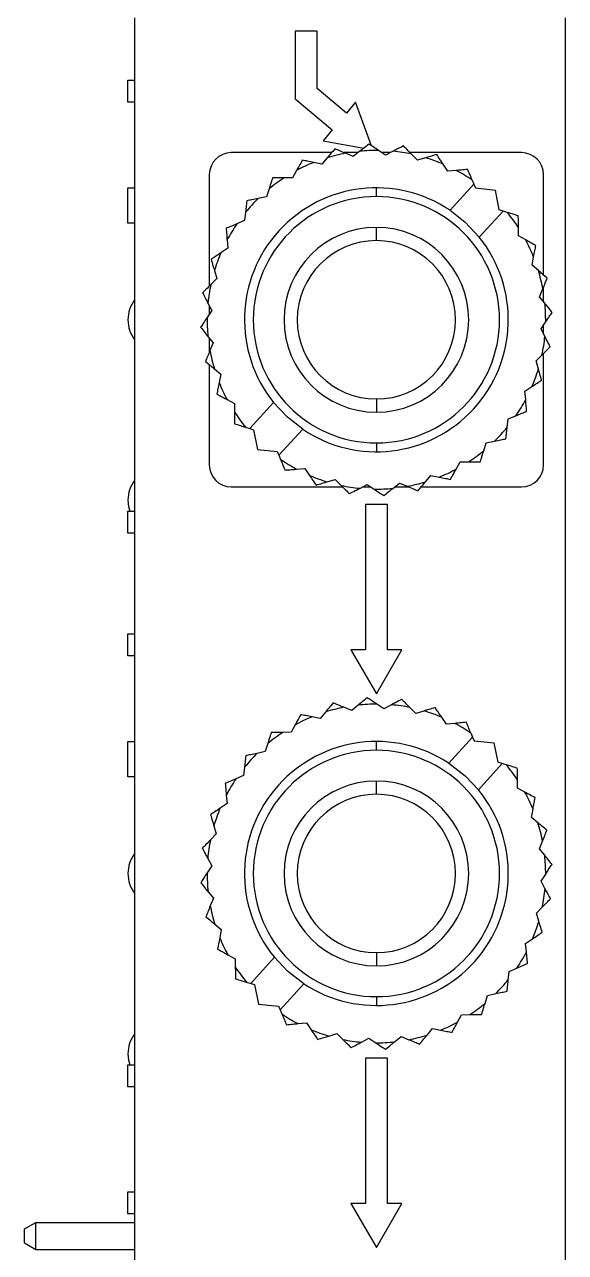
# Model space of a CAD drawing. Extents: x 280 to 292, y 410 to 538.
# Drawn here: x 279.85 to 292.16, y 445.8 to 473.71 of the extents above; entities that cross this region are included whole.
import ezdxf

# ---------------------------------------------------------------- set-up
doc = ezdxf.new("R2010")
doc.units = 0
doc.layers.get('0').update_dxf_attribs({"linetype": 'CONTINUOUS'})

msp = doc.modelspace()

# ---------------------------------------------------------------- linework, layer by layer
at = {"color": 7, "linetype": 'CONTINUOUS'}
for p, q in [((282.356, 473.864), (282.356, 413.114)), ((292.156, 413.114), (292.156, 473.864)), ((286.506, 473.564), (286.006, 473.564)), ((286.006, 473.564), (286.006, 472.028)), ((286.506, 472.261), (286.506, 473.564)), ((282.206, 471.952), (282.206, 472.452)), ((282.206, 472.452), (282.356, 472.452)), ((287.174, 471.7), (286.506, 472.261)), ((282.356, 471.952), (282.206, 471.952)), ((286.006, 472.028), (286.852, 471.317)), ((287.384, 471.951), (287.174, 471.7)), ((287.745, 470.959), (287.384, 471.951)), ((286.852, 471.317), (286.642, 471.067)), ((286.642, 471.067), (287.567, 470.903)), ((286.836, 470.802), (284.556, 470.802)), ((286.739, 470.686), (286.616, 470.541)), ((287.439, 470.802), (287.119, 470.802)), ((287.33, 470.715), (287.154, 470.787)), ((287.479, 470.833), (287.33, 470.715)), ((288.065, 470.746), (287.906, 470.851)), ((288.173, 470.802), (287.981, 470.802)), ((288.234, 470.833), (288.065, 470.746)), ((291.156, 470.802), (288.622, 470.802)), ((288.791, 470.633), (288.656, 470.768)), ((288.974, 470.686), (288.791, 470.633)), ((286.041, 470.397), (285.949, 470.231)), ((286.616, 470.541), (286.429, 470.578)), ((289.482, 470.381), (289.376, 470.539)), ((289.671, 470.397), (289.482, 470.381)), ((284.056, 470.302), (284.056, 467.768)), ((285.949, 470.231), (285.759, 470.231)), ((290.036, 470.174), (290.075, 470.083)), ((291.656, 468.021), (291.656, 470.302)), ((282.206, 469.202), (282.206, 470.002)), ((282.206, 470.002), (282.356, 470.002)), ((285.414, 469.978), (285.356, 469.797)), ((287.856, 469.802), (287.856, 470.002)), ((289.531, 469.491), (290.075, 470.083)), ((290.075, 470.083), (290.11, 469.999)), ((290.11, 469.999), (290.562, 469.948)), ((290.651, 469.501), (290.562, 469.948)), ((285.356, 469.797), (285.169, 469.76)), ((284.859, 469.256), (284.683, 469.183)), ((284.88, 469.445), (284.859, 469.256)), ((290.193, 468.882), (290.737, 469.474)), ((290.737, 469.474), (290.651, 469.501)), ((290.832, 469.444), (290.737, 469.474)), ((282.356, 469.202), (282.206, 469.202)), ((287.856, 468.802), (287.856, 469.102)), ((291.085, 468.908), (291.085, 469.098)), ((284.461, 468.817), (284.476, 468.628)), ((291.251, 468.816), (291.085, 468.908)), ((284.476, 468.628), (284.318, 468.522)), ((291.395, 468.241), (291.432, 468.428)), ((291.54, 468.119), (291.395, 468.241)), ((284.224, 467.937), (284.09, 467.802)), ((284.172, 468.12), (284.224, 467.937)), ((291.569, 467.527), (291.641, 467.703)), ((291.656, 467.418), (291.656, 467.738)), ((284.024, 467.38), (284.111, 467.211)), ((284.056, 467.319), (284.056, 467.127)), ((291.687, 467.378), (291.569, 467.527)), ((284.111, 467.211), (284.006, 467.052)), ((291.6, 466.793), (291.705, 466.951)), ((291.687, 466.624), (291.6, 466.793)), ((291.656, 466.685), (291.656, 466.877)), ((284.024, 466.625), (284.143, 466.476)), ((284.056, 466.586), (284.056, 466.265)), ((284.143, 466.476), (284.07, 466.3)), ((291.487, 466.066), (291.621, 466.201)), ((291.656, 463.702), (291.656, 466.235)), ((284.056, 465.983), (284.056, 463.702)), ((291.54, 465.883), (291.487, 466.066)), ((284.171, 465.885), (284.316, 465.762)), ((284.316, 465.762), (284.28, 465.575)), ((291.235, 465.376), (291.393, 465.482)), ((291.251, 465.186), (291.235, 465.376)), ((284.46, 465.188), (284.626, 465.095)), ((284.626, 465.095), (284.627, 464.905)), ((285.518, 465.122), (284.974, 464.53)), ((287.856, 465.202), (287.856, 464.902)), ((290.853, 464.748), (291.028, 464.821)), ((284.879, 464.56), (284.974, 464.53)), ((284.974, 464.53), (285.06, 464.502)), ((286.18, 464.513), (285.637, 463.921)), ((290.831, 464.559), (290.853, 464.748)), ((285.06, 464.502), (285.15, 464.056)), ((290.355, 464.206), (290.542, 464.244)), ((285.15, 464.056), (285.602, 464.005)), ((285.602, 464.005), (285.637, 463.921)), ((287.856, 464.202), (287.856, 464.002)), ((290.297, 464.025), (290.355, 464.206)), ((285.637, 463.921), (285.675, 463.829)), ((289.67, 463.606), (289.762, 463.772)), ((289.762, 463.772), (289.952, 463.773)), ((286.04, 463.607), (286.23, 463.623)), ((286.23, 463.623), (286.336, 463.465)), ((288.972, 463.317), (289.095, 463.463)), ((289.095, 463.463), (289.282, 463.426)), ((284.556, 463.202), (287.089, 463.202)), ((286.737, 463.318), (286.92, 463.37)), ((286.92, 463.37), (287.055, 463.236)), ((287.477, 463.17), (287.647, 463.258)), ((287.538, 463.202), (287.73, 463.202)), ((287.647, 463.258), (287.805, 463.152)), ((288.232, 463.17), (288.381, 463.289)), ((288.272, 463.202), (288.592, 463.202)), ((288.381, 463.289), (288.557, 463.216)), ((288.875, 463.202), (291.156, 463.202)), ((282.206, 462.152), (282.206, 462.652)), ((282.206, 462.652), (282.356, 462.652)), ((287.606, 462.802), (287.606, 459.502)), ((288.106, 462.802), (287.606, 462.802)), ((288.106, 459.502), (288.106, 462.802)), ((282.356, 462.152), (282.206, 462.152)), ((282.206, 459.364), (282.206, 459.864)), ((282.206, 459.864), (282.356, 459.864)), ((287.278, 459.502), (287.856, 458.502)), ((287.606, 459.502), (287.278, 459.502)), ((287.856, 458.502), (288.433, 459.502)), ((288.433, 459.502), (288.106, 459.502)), ((282.356, 459.364), (282.206, 459.364)), ((286.703, 458.087), (286.581, 457.941)), ((287.294, 458.121), (287.117, 458.192)), ((287.442, 458.241), (287.294, 458.121)), ((288.028, 458.16), (287.869, 458.264)), ((288.196, 458.249), (288.028, 458.16)), ((288.756, 458.054), (288.62, 458.187)), ((288.938, 458.108), (288.756, 458.054)), ((286.581, 457.941), (286.394, 457.976)), ((289.449, 457.809), (289.341, 457.966)), ((289.638, 457.826), (289.449, 457.809)), ((285.918, 457.624), (285.728, 457.622)), ((286.008, 457.792), (285.918, 457.624)), ((290.005, 457.608), (290.045, 457.516)), ((282.206, 456.614), (282.206, 457.414)), ((282.206, 457.414), (282.356, 457.414)), ((285.385, 457.366), (285.329, 457.185)), ((287.856, 457.214), (287.856, 457.414)), ((289.506, 456.919), (290.045, 457.516)), ((290.045, 457.516), (290.08, 457.433)), ((290.08, 457.433), (290.533, 457.386)), ((290.626, 456.941), (290.533, 457.386)), ((285.329, 457.185), (285.143, 457.145)), ((284.856, 456.828), (284.837, 456.638)), ((290.175, 456.316), (290.713, 456.914)), ((290.713, 456.914), (290.626, 456.941)), ((290.808, 456.884), (290.713, 456.914)), ((282.356, 456.614), (282.206, 456.614)), ((284.837, 456.638), (284.662, 456.564)), ((287.856, 456.214), (287.856, 456.514)), ((291.066, 456.351), (291.064, 456.542)), ((284.443, 456.196), (284.461, 456.007)), ((291.234, 456.261), (291.066, 456.351)), ((284.461, 456.007), (284.304, 455.899)), ((291.382, 455.688), (291.418, 455.875)), ((291.529, 455.566), (291.382, 455.688)), ((284.215, 455.314), (284.082, 455.178)), ((284.161, 455.496), (284.215, 455.314)), ((291.563, 454.975), (291.634, 455.152)), ((284.021, 454.755), (284.11, 454.586)), ((291.683, 454.828), (291.563, 454.975)), ((284.11, 454.586), (284.006, 454.427)), ((291.602, 454.241), (291.706, 454.401)), ((291.69, 454.073), (291.602, 454.241)), ((284.028, 454), (284.148, 453.852)), ((284.148, 453.852), (284.077, 453.676)), ((291.496, 453.514), (291.629, 453.65)), ((291.55, 453.331), (291.496, 453.514)), ((284.182, 453.261), (284.329, 453.14)), ((284.329, 453.14), (284.294, 452.953)), ((291.25, 452.821), (291.407, 452.928)), ((291.268, 452.631), (291.25, 452.821)), ((284.478, 452.567), (284.645, 452.476)), ((285.536, 452.511), (284.998, 451.914)), ((287.856, 452.614), (287.856, 452.314)), ((284.645, 452.476), (284.647, 452.286)), ((290.874, 452.189), (291.049, 452.264)), ((290.855, 452), (290.874, 452.189)), ((284.903, 451.943), (284.998, 451.914)), ((284.998, 451.914), (285.085, 451.887)), ((285.085, 451.887), (285.178, 451.442)), ((286.205, 451.909), (285.667, 451.311)), ((290.382, 451.643), (290.569, 451.682)), ((285.178, 451.442), (285.631, 451.395)), ((285.631, 451.395), (285.667, 451.311)), ((287.856, 451.614), (287.856, 451.414)), ((290.326, 451.461), (290.382, 451.643)), ((285.667, 451.311), (285.706, 451.22)), ((289.703, 451.036), (289.793, 451.203)), ((289.793, 451.203), (289.984, 451.205)), ((286.073, 451.001), (286.263, 451.019)), ((286.263, 451.019), (286.37, 450.862)), ((289.008, 450.74), (289.13, 450.887)), ((289.13, 450.887), (289.317, 450.852)), ((286.773, 450.719), (286.956, 450.773)), ((286.956, 450.773), (287.092, 450.64)), ((287.515, 450.579), (287.683, 450.668)), ((287.683, 450.668), (287.842, 450.564)), ((288.269, 450.586), (288.417, 450.706)), ((288.417, 450.706), (288.594, 450.635)), ((282.206, 449.564), (282.206, 450.064)), ((282.206, 450.064), (282.356, 450.064)), ((288.106, 450.214), (287.606, 450.214)), ((287.606, 450.214), (287.606, 446.914)), ((288.106, 446.914), (288.106, 450.214)), ((282.356, 449.564), (282.206, 449.564)), ((282.206, 446.679), (282.206, 447.179)), ((282.206, 447.179), (282.356, 447.179)), ((282.356, 446.679), (282.206, 446.679)), ((287.278, 446.914), (287.856, 445.914)), ((287.606, 446.914), (287.278, 446.914)), ((287.856, 445.914), (288.433, 446.914)), ((288.433, 446.914), (288.106, 446.914)), ((279.854, 446.332), (280.108, 446.479)), ((280.108, 445.869), (280.108, 446.479)), ((280.108, 446.479), (282.356, 446.479)), ((279.854, 446.016), (279.854, 446.332)), ((279.854, 446.016), (280.108, 445.869)), ((280.108, 445.869), (282.356, 445.869))]:
    msp.add_line(p, q, dxfattribs=at)
at = {"color": 7, "linetype": 'CONTINUOUS', "flags": 128}
for points in [[(289.531, 469.491), (289.877, 469.219), (290.193, 468.882)], [(286.18, 464.513), (285.834, 464.785), (285.518, 465.122)], [(282.206, 462.902), (282.22, 462.755), (282.248, 462.652)], [(289.506, 456.919), (289.877, 456.631), (290.175, 456.316)], [(286.205, 451.909), (285.834, 452.197), (285.536, 452.511)], [(282.206, 450.314), (282.22, 450.167), (282.248, 450.064)]]:
    msp.add_lwpolyline(points, dxfattribs=at)
at = {"color": 7, "linetype": 'CONTINUOUS'}
for centre, radius, start, end in [((284.556, 470.302), 0.5, 90, 180), ((287.856, 467.002), 3.85, 100.4962, 106.864), ((287.856, 467.002), 3.85, 89.2462, 95.614), ((287.856, 467.002), 3.85, 77.9962, 84.364), ((287.856, 467.002), 3.85, 66.7462, 73.114), ((291.156, 470.302), 0.5, 0, 90), ((287.856, 467.002), 3.85, 111.7462, 118.114), ((287.856, 467.002), 3.85, 55.4962, 61.864), ((287.856, 467.002), 3.85, 122.9962, 129.364), ((287.856, 467.002), 3, 56.057, 218.8032), ((287.856, 467.002), 3.85, 134.2462, 140.614), ((287.856, 467.002), 2.8, 90, 270), ((287.856, 467.002), 2.8, 270, 90), ((287.856, 467.002), 3.85, 32.9962, 39.364), ((287.856, 467.002), 3.85, 145.4962, 151.864), ((287.856, 467.002), 2.1, 90, 270), ((287.856, 467.002), 2.1, 270, 90), ((287.856, 467.002), 1.8, 90, 270), ((287.856, 467.002), 3, 236.057, 38.8032), ((287.856, 467.002), 1.8, 270, 90), ((287.856, 467.002), 3.85, 21.7462, 28.114), ((287.856, 467.002), 3.85, 156.7462, 163.114), ((287.856, 467.002), 3.85, 10.4962, 16.864), ((287.856, 467.002), 3.85, 167.9962, 174.364), ((282.956, 467.002), 0.75, 143.1301, 180), ((287.856, 467.002), 3.85, 359.2462, 5.614), ((287.856, 467.002), 3.85, 179.2462, 185.614), ((282.956, 467.002), 0.75, 180, 216.8699), ((287.856, 467.002), 3.85, 347.9962, 354.364), ((287.856, 467.002), 3.85, 190.4962, 196.864), ((287.856, 467.002), 3.85, 336.7462, 343.114), ((287.856, 467.002), 3.85, 201.7462, 208.114), ((287.856, 467.002), 3.85, 325.4962, 331.864), ((287.856, 467.002), 3.85, 212.9962, 219.364), ((287.856, 467.002), 3.85, 314.2462, 320.614), ((287.856, 467.002), 3.85, 302.9962, 309.364), ((284.556, 463.702), 0.5, 180, 270), ((287.856, 467.002), 3.85, 235.4962, 241.864), ((291.156, 463.702), 0.5, 270, 0), ((287.856, 467.002), 3.85, 246.7462, 253.114), ((287.856, 467.002), 3.85, 291.7462, 298.114), ((282.956, 462.902), 0.75, 143.1301, 180), ((287.856, 467.002), 3.85, 257.9962, 264.364), ((287.856, 467.002), 3.85, 269.2462, 275.614), ((287.856, 467.002), 3.85, 280.4962, 286.864), ((287.856, 454.414), 3.85, 101.0536, 107.4214), ((287.856, 454.414), 3.85, 89.8036, 96.1714), ((287.856, 454.414), 3.85, 78.5536, 84.9214), ((287.856, 454.414), 3.85, 67.3036, 73.6714), ((287.856, 454.414), 3.85, 112.3036, 118.6714), ((287.856, 454.414), 3.85, 56.0536, 62.4214), ((287.856, 454.414), 3.85, 123.5536, 129.9214), ((287.856, 454.414), 3, 56.6144, 219.3606), ((287.856, 454.414), 3.85, 134.8036, 141.1714), ((287.856, 454.414), 2.8, 90, 270), ((287.856, 454.414), 2.8, 270, 90), ((287.856, 454.414), 3.85, 33.5536, 39.9214), ((287.856, 454.414), 3.85, 146.0536, 152.4214), ((287.856, 454.414), 2.1, 90, 270), ((287.856, 454.414), 2.1, 270, 90), ((287.856, 454.414), 1.8, 90, 270), ((287.856, 454.414), 3, 236.6144, 39.3606), ((287.856, 454.414), 1.8, 270, 90), ((287.856, 454.414), 3.85, 22.3036, 28.6714), ((287.856, 454.414), 3.85, 157.3036, 163.6714), ((287.856, 454.414), 3.85, 11.0536, 17.4214), ((287.856, 454.414), 3.85, 168.5536, 174.9214), ((282.956, 454.414), 0.75, 143.1301, 180), ((287.856, 454.414), 3.85, 359.8036, 6.1714), ((282.956, 454.414), 0.75, 180, 216.8699), ((287.856, 454.414), 3.85, 179.8036, 186.1714), ((287.856, 454.414), 3.85, 348.5536, 354.9214), ((287.856, 454.414), 3.85, 191.0536, 197.4214), ((287.856, 454.414), 3.85, 337.3036, 343.6714), ((287.856, 454.414), 3.85, 202.3036, 208.6714), ((287.856, 454.414), 3.85, 326.0536, 332.4214), ((287.856, 454.414), 3.85, 213.5536, 219.9214), ((287.856, 454.414), 3.85, 314.8036, 321.1714), ((287.856, 454.414), 3.85, 303.5536, 309.9214), ((287.856, 454.414), 3.85, 236.0536, 242.4214), ((287.856, 454.414), 3.85, 247.3036, 253.6714), ((287.856, 454.414), 3.85, 292.3036, 298.6714), ((282.956, 450.314), 0.75, 143.1301, 180), ((287.856, 454.414), 3.85, 258.5536, 264.9214), ((287.856, 454.414), 3.85, 269.8036, 276.1714), ((287.856, 454.414), 3.85, 281.0536, 287.4214)]:
    msp.add_arc(centre, radius, start, end, dxfattribs=at)
for points, knots in [([(287.686, 470.998), (287.647, 470.967), (287.579, 470.913), (287.509, 470.857), (287.479, 470.833)], [0, 0, 0, 0, 0.565505, 1, 1, 1, 1]), ([(287.906, 470.851), (287.865, 470.879), (287.791, 470.928), (287.718, 470.977), (287.686, 470.998)], [0, 0, 0, 0, 0.5544743, 1, 1, 1, 1]), ([(288.469, 470.954), (288.425, 470.932), (288.347, 470.892), (288.268, 470.851), (288.234, 470.833)], [0, 0, 0, 0, 0.565505, 1, 1, 1, 1]), ([(288.656, 470.768), (288.621, 470.802), (288.559, 470.865), (288.497, 470.927), (288.469, 470.954)], [0, 0, 0, 0, 0.554474, 1, 1, 1, 1]), ([(286.91, 470.888), (286.878, 470.85), (286.821, 470.784), (286.764, 470.716), (286.739, 470.686)], [0, 0, 0, 0, 0.565505, 1, 1, 1, 1]), ([(287.154, 470.787), (287.109, 470.806), (287.027, 470.84), (286.946, 470.873), (286.91, 470.888)], [0, 0, 0, 0, 0.554474, 1, 1, 1, 1]), ([(289.228, 470.759), (289.181, 470.745), (289.096, 470.721), (289.011, 470.696), (288.974, 470.686)], [0, 0, 0, 0, 0.565505, 1, 1, 1, 1]), ([(289.376, 470.539), (289.348, 470.58), (289.299, 470.654), (289.25, 470.726), (289.228, 470.759)], [0, 0, 0, 0, 0.554474, 1, 1, 1, 1]), ([(286.17, 470.629), (286.146, 470.586), (286.103, 470.509), (286.06, 470.431), (286.041, 470.397)], [0, 0, 0, 0, 0.565505, 1, 1, 1, 1]), ([(286.429, 470.578), (286.381, 470.587), (286.294, 470.605), (286.208, 470.621), (286.17, 470.629)], [0, 0, 0, 0, 0.554474, 1, 1, 1, 1]), ([(289.935, 470.419), (289.885, 470.415), (289.798, 470.407), (289.71, 470.4), (289.671, 470.397)], [0, 0, 0, 0, 0.565505, 1, 1, 1, 1]), ([(290.036, 470.174), (290.018, 470.22), (289.983, 470.302), (289.95, 470.383), (289.935, 470.419)], [0, 0, 0, 0, 0.554474, 1, 1, 1, 1]), ([(285.494, 470.23), (285.479, 470.183), (285.453, 470.1), (285.425, 470.015), (285.414, 469.978)], [0, 0, 0, 0, 0.565505, 1, 1, 1, 1]), ([(285.759, 470.231), (285.71, 470.231), (285.621, 470.231), (285.533, 470.23), (285.494, 470.23)], [0, 0, 0, 0, 0.554474, 1, 1, 1, 1]), ([(284.91, 469.708), (284.904, 469.658), (284.894, 469.571), (284.884, 469.483), (284.88, 469.445)], [0, 0, 0, 0, 0.565505, 1, 1, 1, 1]), ([(285.169, 469.76), (285.121, 469.75), (285.034, 469.733), (284.948, 469.715), (284.91, 469.708)], [0, 0, 0, 0, 0.554474, 1, 1, 1, 1]), ([(291.084, 469.363), (291.037, 469.378), (290.954, 469.405), (290.869, 469.432), (290.832, 469.444)], [0, 0, 0, 0, 0.565505, 1, 1, 1, 1]), ([(291.085, 469.098), (291.085, 469.148), (291.084, 469.237), (291.084, 469.324), (291.084, 469.363)], [0, 0, 0, 0, 0.554474, 1, 1, 1, 1]), ([(284.683, 469.183), (284.637, 469.164), (284.555, 469.13), (284.474, 469.096), (284.438, 469.081)], [0, 0, 0, 0, 0.554474, 1, 1, 1, 1]), ([(284.438, 469.081), (284.443, 469.032), (284.45, 468.944), (284.457, 468.856), (284.461, 468.817)], [0, 0, 0, 0, 0.565505, 1, 1, 1, 1]), ([(291.483, 468.688), (291.44, 468.712), (291.363, 468.754), (291.285, 468.797), (291.251, 468.816)], [0, 0, 0, 0, 0.565505, 1, 1, 1, 1]), ([(284.318, 468.522), (284.277, 468.494), (284.204, 468.445), (284.131, 468.396), (284.098, 468.374)], [0, 0, 0, 0, 0.554474, 1, 1, 1, 1]), ([(291.432, 468.428), (291.441, 468.476), (291.458, 468.564), (291.475, 468.65), (291.483, 468.688)], [0, 0, 0, 0, 0.554474, 1, 1, 1, 1]), ([(284.098, 468.374), (284.112, 468.327), (284.136, 468.243), (284.161, 468.157), (284.172, 468.12)], [0, 0, 0, 0, 0.565505, 1, 1, 1, 1]), ([(291.742, 467.948), (291.704, 467.98), (291.637, 468.036), (291.57, 468.094), (291.54, 468.119)], [0, 0, 0, 0, 0.565505, 1, 1, 1, 1]), ([(291.641, 467.703), (291.66, 467.749), (291.694, 467.831), (291.727, 467.912), (291.742, 467.948)], [0, 0, 0, 0, 0.554474, 1, 1, 1, 1]), ([(284.09, 467.802), (284.055, 467.768), (283.992, 467.705), (283.93, 467.643), (283.903, 467.615)], [0, 0, 0, 0, 0.554474, 1, 1, 1, 1]), ([(283.903, 467.615), (283.926, 467.571), (283.966, 467.493), (284.006, 467.414), (284.024, 467.38)], [0, 0, 0, 0, 0.565505, 1, 1, 1, 1]), ([(291.852, 467.171), (291.821, 467.21), (291.767, 467.279), (291.711, 467.348), (291.687, 467.378)], [0, 0, 0, 0, 0.565505, 1, 1, 1, 1]), ([(284.006, 467.052), (283.979, 467.011), (283.929, 466.937), (283.881, 466.865), (283.859, 466.832)], [0, 0, 0, 0, 0.5544743, 1, 1, 1, 1]), ([(291.705, 466.951), (291.733, 466.992), (291.782, 467.066), (291.83, 467.139), (291.852, 467.171)], [0, 0, 0, 0, 0.554474, 1, 1, 1, 1]), ([(283.859, 466.832), (283.89, 466.793), (283.945, 466.725), (284, 466.655), (284.024, 466.625)], [0, 0, 0, 0, 0.565505, 1, 1, 1, 1]), ([(291.808, 466.388), (291.786, 466.432), (291.745, 466.51), (291.705, 466.589), (291.687, 466.624)], [0, 0, 0, 0, 0.565505, 1, 1, 1, 1]), ([(284.07, 466.3), (284.051, 466.255), (284.017, 466.173), (283.984, 466.092), (283.969, 466.056)], [0, 0, 0, 0, 0.554474, 1, 1, 1, 1]), ([(291.621, 466.201), (291.656, 466.236), (291.719, 466.299), (291.781, 466.361), (291.808, 466.388)], [0, 0, 0, 0, 0.554474, 1, 1, 1, 1]), ([(283.969, 466.056), (284.007, 466.024), (284.074, 465.967), (284.142, 465.91), (284.171, 465.885)], [0, 0, 0, 0, 0.565505, 1, 1, 1, 1]), ([(291.393, 465.482), (291.434, 465.509), (291.508, 465.559), (291.58, 465.607), (291.613, 465.629)], [0, 0, 0, 0, 0.554474, 1, 1, 1, 1]), ([(291.613, 465.629), (291.599, 465.677), (291.575, 465.761), (291.55, 465.846), (291.54, 465.883)], [0, 0, 0, 0, 0.565505, 1, 1, 1, 1]), ([(284.28, 465.575), (284.27, 465.527), (284.253, 465.44), (284.236, 465.354), (284.228, 465.316)], [0, 0, 0, 0, 0.554474, 1, 1, 1, 1]), ([(284.228, 465.316), (284.272, 465.292), (284.348, 465.249), (284.426, 465.206), (284.46, 465.188)], [0, 0, 0, 0, 0.565505, 1, 1, 1, 1]), ([(291.273, 464.922), (291.269, 464.972), (291.261, 465.059), (291.254, 465.148), (291.251, 465.186)], [0, 0, 0, 0, 0.565505, 1, 1, 1, 1]), ([(284.627, 464.905), (284.627, 464.856), (284.627, 464.767), (284.627, 464.679), (284.627, 464.64)], [0, 0, 0, 0, 0.554474, 1, 1, 1, 1]), ([(291.028, 464.821), (291.074, 464.84), (291.156, 464.874), (291.237, 464.908), (291.273, 464.922)], [0, 0, 0, 0, 0.554474, 1, 1, 1, 1]), ([(284.627, 464.64), (284.674, 464.625), (284.758, 464.599), (284.842, 464.572), (284.879, 464.56)], [0, 0, 0, 0, 0.565505, 1, 1, 1, 1]), ([(290.801, 464.296), (290.807, 464.345), (290.817, 464.432), (290.827, 464.52), (290.831, 464.559)], [0, 0, 0, 0, 0.565505, 1, 1, 1, 1]), ([(290.542, 464.244), (290.59, 464.253), (290.677, 464.271), (290.763, 464.288), (290.801, 464.296)], [0, 0, 0, 0, 0.554474, 1, 1, 1, 1]), ([(290.217, 463.773), (290.232, 463.82), (290.259, 463.904), (290.286, 463.988), (290.297, 464.025)], [0, 0, 0, 0, 0.565505, 1, 1, 1, 1]), ([(285.675, 463.829), (285.694, 463.784), (285.728, 463.701), (285.761, 463.621), (285.776, 463.585)], [0, 0, 0, 0, 0.5544743, 1, 1, 1, 1]), ([(289.952, 463.773), (290.001, 463.773), (290.09, 463.773), (290.178, 463.773), (290.217, 463.773)], [0, 0, 0, 0, 0.554474, 1, 1, 1, 1]), ([(285.776, 463.585), (285.826, 463.589), (285.913, 463.596), (286.002, 463.603), (286.04, 463.607)], [0, 0, 0, 0, 0.565505, 1, 1, 1, 1]), ([(286.336, 463.465), (286.363, 463.424), (286.412, 463.35), (286.461, 463.277), (286.483, 463.245)], [0, 0, 0, 0, 0.554474, 1, 1, 1, 1]), ([(289.282, 463.426), (289.33, 463.416), (289.417, 463.399), (289.503, 463.382), (289.542, 463.374)], [0, 0, 0, 0, 0.554474, 1, 1, 1, 1]), ([(289.542, 463.374), (289.566, 463.418), (289.608, 463.494), (289.651, 463.572), (289.67, 463.606)], [0, 0, 0, 0, 0.565505, 1, 1, 1, 1]), ([(286.483, 463.245), (286.531, 463.258), (286.615, 463.283), (286.7, 463.307), (286.737, 463.318)], [0, 0, 0, 0, 0.565505, 1, 1, 1, 1]), ([(287.055, 463.236), (287.09, 463.201), (287.153, 463.138), (287.215, 463.077), (287.242, 463.049)], [0, 0, 0, 0, 0.5544743, 1, 1, 1, 1]), ([(287.242, 463.049), (287.286, 463.072), (287.364, 463.112), (287.443, 463.153), (287.477, 463.17)], [0, 0, 0, 0, 0.565505, 1, 1, 1, 1]), ([(287.805, 463.152), (287.846, 463.125), (287.92, 463.076), (287.993, 463.027), (288.025, 463.005)], [0, 0, 0, 0, 0.554474, 1, 1, 1, 1]), ([(288.025, 463.005), (288.064, 463.036), (288.132, 463.091), (288.202, 463.146), (288.232, 463.17)], [0, 0, 0, 0, 0.565505, 1, 1, 1, 1]), ([(288.557, 463.216), (288.602, 463.197), (288.685, 463.163), (288.766, 463.13), (288.802, 463.115)], [0, 0, 0, 0, 0.554474, 1, 1, 1, 1]), ([(288.802, 463.115), (288.834, 463.153), (288.89, 463.22), (288.948, 463.288), (288.972, 463.317)], [0, 0, 0, 0, 0.565505, 1, 1, 1, 1]), ([(287.647, 458.408), (287.609, 458.377), (287.541, 458.322), (287.472, 458.266), (287.442, 458.241)], [0, 0, 0, 0, 0.5655049, 1, 1, 1, 1]), ([(287.869, 458.264), (287.828, 458.291), (287.753, 458.339), (287.68, 458.387), (287.647, 458.408)], [0, 0, 0, 0, 0.554474, 1, 1, 1, 1]), ([(288.43, 458.372), (288.387, 458.349), (288.309, 458.308), (288.231, 458.267), (288.196, 458.249)], [0, 0, 0, 0, 0.565505, 1, 1, 1, 1]), ([(288.62, 458.187), (288.584, 458.222), (288.521, 458.284), (288.458, 458.345), (288.43, 458.372)], [0, 0, 0, 0, 0.554474, 1, 1, 1, 1]), ([(286.872, 458.291), (286.84, 458.253), (286.784, 458.185), (286.728, 458.117), (286.703, 458.087)], [0, 0, 0, 0, 0.565505, 1, 1, 1, 1]), ([(287.117, 458.192), (287.072, 458.211), (286.989, 458.244), (286.908, 458.276), (286.872, 458.291)], [0, 0, 0, 0, 0.554474, 1, 1, 1, 1]), ([(289.192, 458.184), (289.144, 458.17), (289.06, 458.145), (288.975, 458.119), (288.938, 458.108)], [0, 0, 0, 0, 0.565505, 1, 1, 1, 1]), ([(289.341, 457.966), (289.313, 458.006), (289.263, 458.08), (289.214, 458.152), (289.192, 458.184)], [0, 0, 0, 0, 0.554474, 1, 1, 1, 1]), ([(286.134, 458.024), (286.111, 457.981), (286.069, 457.904), (286.027, 457.826), (286.008, 457.792)], [0, 0, 0, 0, 0.565505, 1, 1, 1, 1]), ([(286.394, 457.976), (286.346, 457.985), (286.259, 458.001), (286.173, 458.017), (286.134, 458.024)], [0, 0, 0, 0, 0.554474, 1, 1, 1, 1]), ([(289.902, 457.851), (289.852, 457.846), (289.765, 457.838), (289.676, 457.83), (289.638, 457.826)], [0, 0, 0, 0, 0.565505, 1, 1, 1, 1]), ([(290.005, 457.608), (289.986, 457.653), (289.951, 457.735), (289.917, 457.815), (289.902, 457.851)], [0, 0, 0, 0, 0.554474, 1, 1, 1, 1]), ([(285.463, 457.619), (285.448, 457.572), (285.423, 457.488), (285.396, 457.403), (285.385, 457.366)], [0, 0, 0, 0, 0.565505, 1, 1, 1, 1]), ([(285.728, 457.622), (285.678, 457.622), (285.59, 457.621), (285.502, 457.62), (285.463, 457.619)], [0, 0, 0, 0, 0.554474, 1, 1, 1, 1]), ([(284.884, 457.091), (284.878, 457.042), (284.869, 456.955), (284.86, 456.866), (284.856, 456.828)], [0, 0, 0, 0, 0.565505, 1, 1, 1, 1]), ([(285.143, 457.145), (285.094, 457.135), (285.007, 457.117), (284.922, 457.099), (284.884, 457.091)], [0, 0, 0, 0, 0.554474, 1, 1, 1, 1]), ([(291.061, 456.806), (291.014, 456.821), (290.93, 456.847), (290.845, 456.873), (290.808, 456.884)], [0, 0, 0, 0, 0.565505, 1, 1, 1, 1]), ([(291.064, 456.542), (291.064, 456.591), (291.063, 456.68), (291.062, 456.767), (291.061, 456.806)], [0, 0, 0, 0, 0.554474, 1, 1, 1, 1]), ([(284.662, 456.564), (284.616, 456.544), (284.535, 456.509), (284.454, 456.475), (284.418, 456.46)], [0, 0, 0, 0, 0.5544743, 1, 1, 1, 1]), ([(284.418, 456.46), (284.423, 456.41), (284.431, 456.323), (284.439, 456.235), (284.443, 456.196)], [0, 0, 0, 0, 0.565505, 1, 1, 1, 1]), ([(291.466, 456.135), (291.423, 456.159), (291.346, 456.2), (291.267, 456.243), (291.234, 456.261)], [0, 0, 0, 0, 0.565505, 1, 1, 1, 1]), ([(291.418, 455.875), (291.427, 455.923), (291.443, 456.011), (291.459, 456.097), (291.466, 456.135)], [0, 0, 0, 0, 0.554474, 1, 1, 1, 1]), ([(284.304, 455.899), (284.263, 455.871), (284.19, 455.821), (284.117, 455.772), (284.085, 455.75)], [0, 0, 0, 0, 0.554474, 1, 1, 1, 1]), ([(284.085, 455.75), (284.099, 455.702), (284.124, 455.618), (284.15, 455.533), (284.161, 455.496)], [0, 0, 0, 0, 0.565505, 1, 1, 1, 1]), ([(291.733, 455.398), (291.695, 455.429), (291.627, 455.485), (291.559, 455.542), (291.529, 455.566)], [0, 0, 0, 0, 0.565505, 1, 1, 1, 1]), ([(291.634, 455.152), (291.653, 455.198), (291.686, 455.28), (291.718, 455.361), (291.733, 455.398)], [0, 0, 0, 0, 0.554474, 1, 1, 1, 1]), ([(284.082, 455.178), (284.048, 455.143), (283.986, 455.079), (283.924, 455.016), (283.897, 454.989)], [0, 0, 0, 0, 0.554474, 1, 1, 1, 1]), ([(283.897, 454.989), (283.92, 454.945), (283.961, 454.867), (284.003, 454.789), (284.021, 454.755)], [0, 0, 0, 0, 0.565505, 1, 1, 1, 1]), ([(291.85, 454.622), (291.819, 454.661), (291.764, 454.729), (291.708, 454.798), (291.683, 454.828)], [0, 0, 0, 0, 0.565505, 1, 1, 1, 1]), ([(291.706, 454.401), (291.732, 454.442), (291.781, 454.516), (291.829, 454.59), (291.85, 454.622)], [0, 0, 0, 0, 0.5544743, 1, 1, 1, 1]), ([(284.006, 454.427), (283.979, 454.386), (283.93, 454.311), (283.882, 454.238), (283.861, 454.205)], [0, 0, 0, 0, 0.554474, 1, 1, 1, 1]), ([(283.861, 454.205), (283.892, 454.167), (283.947, 454.099), (284.004, 454.03), (284.028, 454)], [0, 0, 0, 0, 0.565505, 1, 1, 1, 1]), ([(291.814, 453.839), (291.791, 453.883), (291.75, 453.96), (291.709, 454.039), (291.69, 454.073)], [0, 0, 0, 0, 0.565505, 1, 1, 1, 1]), ([(284.077, 453.676), (284.059, 453.63), (284.026, 453.547), (283.993, 453.466), (283.978, 453.43)], [0, 0, 0, 0, 0.554474, 1, 1, 1, 1]), ([(291.629, 453.65), (291.663, 453.685), (291.726, 453.748), (291.787, 453.811), (291.814, 453.839)], [0, 0, 0, 0, 0.5544743, 1, 1, 1, 1]), ([(283.978, 453.43), (284.017, 453.398), (284.084, 453.342), (284.152, 453.286), (284.182, 453.261)], [0, 0, 0, 0, 0.565505, 1, 1, 1, 1]), ([(291.407, 452.928), (291.448, 452.956), (291.521, 453.006), (291.594, 453.056), (291.626, 453.078)], [0, 0, 0, 0, 0.554474, 1, 1, 1, 1]), ([(291.626, 453.078), (291.612, 453.125), (291.587, 453.209), (291.561, 453.294), (291.55, 453.331)], [0, 0, 0, 0, 0.565505, 1, 1, 1, 1]), ([(284.294, 452.953), (284.285, 452.904), (284.268, 452.817), (284.252, 452.731), (284.245, 452.692)], [0, 0, 0, 0, 0.554474, 1, 1, 1, 1]), ([(284.245, 452.692), (284.288, 452.669), (284.365, 452.627), (284.444, 452.585), (284.478, 452.567)], [0, 0, 0, 0, 0.565505, 1, 1, 1, 1]), ([(291.293, 452.368), (291.288, 452.417), (291.28, 452.504), (291.272, 452.593), (291.268, 452.631)], [0, 0, 0, 0, 0.565505, 1, 1, 1, 1]), ([(284.647, 452.286), (284.648, 452.237), (284.649, 452.148), (284.65, 452.06), (284.65, 452.021)], [0, 0, 0, 0, 0.554474, 1, 1, 1, 1]), ([(291.049, 452.264), (291.095, 452.283), (291.176, 452.318), (291.257, 452.353), (291.293, 452.368)], [0, 0, 0, 0, 0.554474, 1, 1, 1, 1]), ([(284.65, 452.021), (284.697, 452.007), (284.781, 451.981), (284.866, 451.954), (284.903, 451.943)], [0, 0, 0, 0, 0.565505, 1, 1, 1, 1]), ([(290.828, 451.737), (290.833, 451.786), (290.842, 451.873), (290.851, 451.961), (290.855, 452)], [0, 0, 0, 0, 0.565505, 1, 1, 1, 1]), ([(290.569, 451.682), (290.617, 451.692), (290.704, 451.711), (290.789, 451.729), (290.828, 451.737)], [0, 0, 0, 0, 0.554474, 1, 1, 1, 1]), ([(290.248, 451.208), (290.263, 451.256), (290.289, 451.339), (290.315, 451.424), (290.326, 451.461)], [0, 0, 0, 0, 0.565505, 1, 1, 1, 1]), ([(285.706, 451.22), (285.725, 451.175), (285.76, 451.093), (285.794, 451.012), (285.81, 450.977)], [0, 0, 0, 0, 0.554474, 1, 1, 1, 1]), ([(289.984, 451.205), (290.033, 451.206), (290.122, 451.207), (290.209, 451.208), (290.248, 451.208)], [0, 0, 0, 0, 0.554474, 1, 1, 1, 1]), ([(285.81, 450.977), (285.859, 450.981), (285.946, 450.989), (286.035, 450.998), (286.073, 451.001)], [0, 0, 0, 0, 0.5655049, 1, 1, 1, 1]), ([(286.37, 450.862), (286.398, 450.821), (286.448, 450.748), (286.498, 450.676), (286.52, 450.643)], [0, 0, 0, 0, 0.554474, 1, 1, 1, 1]), ([(289.317, 450.852), (289.365, 450.843), (289.452, 450.826), (289.539, 450.81), (289.577, 450.803)], [0, 0, 0, 0, 0.554474, 1, 1, 1, 1]), ([(289.577, 450.803), (289.6, 450.847), (289.642, 450.924), (289.684, 451.002), (289.703, 451.036)], [0, 0, 0, 0, 0.565505, 1, 1, 1, 1]), ([(286.52, 450.643), (286.567, 450.658), (286.651, 450.683), (286.736, 450.708), (286.773, 450.719)], [0, 0, 0, 0, 0.565505, 1, 1, 1, 1]), ([(287.092, 450.64), (287.127, 450.606), (287.19, 450.544), (287.253, 450.483), (287.281, 450.455)], [0, 0, 0, 0, 0.554474, 1, 1, 1, 1]), ([(287.281, 450.455), (287.325, 450.478), (287.402, 450.519), (287.481, 450.561), (287.515, 450.579)], [0, 0, 0, 0, 0.565505, 1, 1, 1, 1]), ([(287.842, 450.564), (287.884, 450.537), (287.958, 450.488), (288.031, 450.44), (288.064, 450.419)], [0, 0, 0, 0, 0.554474, 1, 1, 1, 1]), ([(288.064, 450.419), (288.103, 450.45), (288.17, 450.506), (288.239, 450.562), (288.269, 450.586)], [0, 0, 0, 0, 0.565505, 1, 1, 1, 1]), ([(288.594, 450.635), (288.639, 450.617), (288.722, 450.584), (288.803, 450.551), (288.839, 450.537)], [0, 0, 0, 0, 0.554474, 1, 1, 1, 1]), ([(288.839, 450.537), (288.871, 450.575), (288.927, 450.642), (288.984, 450.711), (289.008, 450.74)], [0, 0, 0, 0, 0.565505, 1, 1, 1, 1])]:
    msp.add_open_spline(points, degree=3, knots=knots, dxfattribs=at)

doc.saveas('drawing.dxf')
